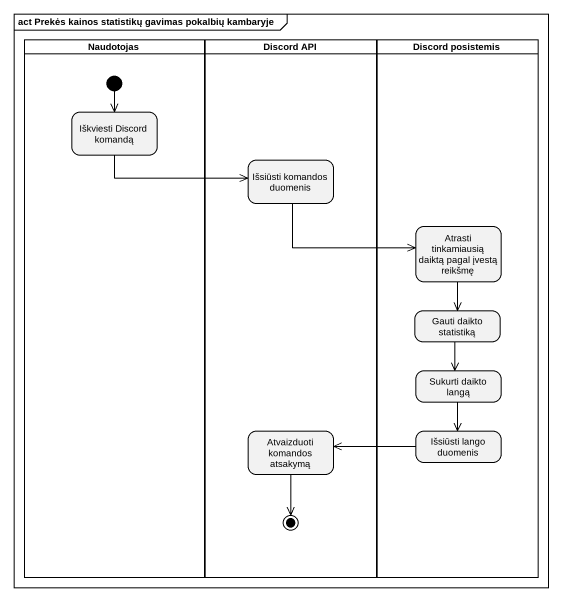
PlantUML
@startuml
mainframe act Prekės kainos statistikų gavimas pokalbių kambaryje
hide empty description
state Naudotojas <<partition>> {
  state "Iškviesti Discord komandą" as Iškviesti_Discord_komandą
  [*] --> Iškviesti_Discord_komandą
}
state "Discord API" as Discord_API <<partition>> {
  state "Išsiūsti komandos duomenis" as Išsiūsti_komandos_duomenis
  state "Atvaizduoti komandos atsakymą" as Atvaizduoti_komandos
  Atvaizduoti_komandos --> [*]
}
state "Discord posistemis" as Discord_posistemis <<partition>> {
  state "Atrasti tinkamiausią daiktą pagal įvestą reikšmę" as Atrasti_tinkamiausią_daiktą
  state "Gauti daikto statistiką" as Gauti_daikto_statistiką
  state "Sukurti daikto langą" as Sukurti_daikto_langą
  state "Išsiūsti lango duomenis" as Išsiūsti_lango_duomenis
}
Iškviesti_Discord_komandą -right-> Išsiūsti_komandos_duomenis
Išsiūsti_komandos_duomenis -right-> Atrasti_tinkamiausią_daiktą
Atrasti_tinkamiausią_daiktą --> Gauti_daikto_statistiką
Gauti_daikto_statistiką --> Sukurti_daikto_langą
Sukurti_daikto_langą --> Išsiūsti_lango_duomenis
Išsiūsti_lango_duomenis -left-> Atvaizduoti_komandos
@enduml
